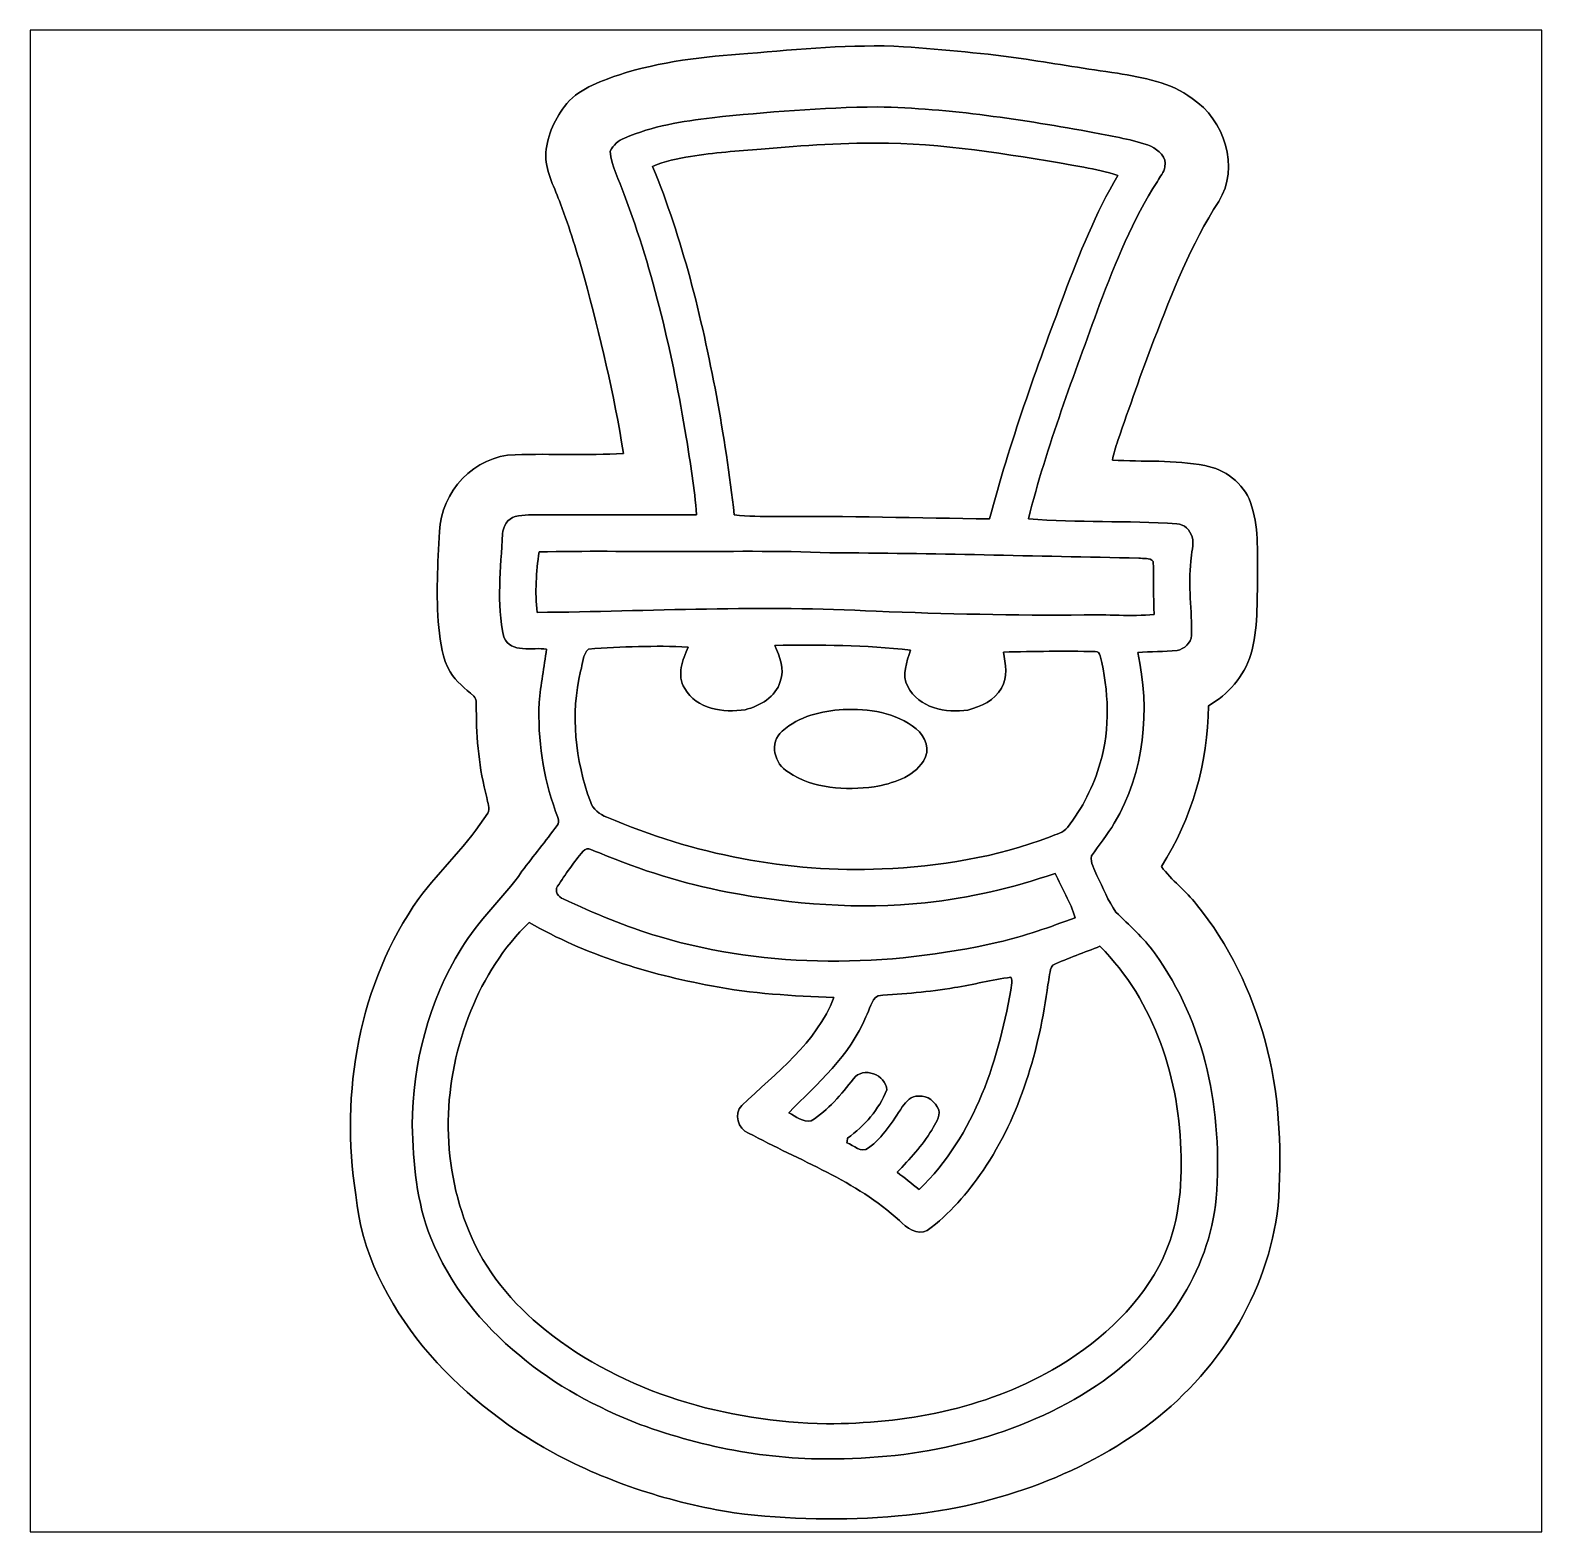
# Model space of a CAD drawing. Header units: centimetres. Extents: x -16.8 to 16.8, y -16.7 to 16.7.
import ezdxf

# ---------------------------------------------------------------- set-up
doc = ezdxf.new("R2010")
doc.units = ezdxf.units.CM
doc.header["$MEASUREMENT"] = 0
doc.layers.add('Layer 1', color=7, linetype='Continuous')

msp = doc.modelspace()

# ---------------------------------------------------------------- linework, layer by layer
at = {"layer": 'Layer 1', "color": 7}
for points, knots in [([(-16.77458, 16.66875), (-16.77458, 16.66875), (16.77458, 16.66875), (16.77458, 16.66875), (16.77458, 16.66875), (16.77458, 16.66875), (16.77458, -16.66875), (16.77458, -16.66875), (16.77458, -16.66875), (16.77458, -16.66875), (-16.77458, -16.66875), (-16.77458, -16.66875), (-16.77458, -16.66875), (-16.77458, -16.66875), (-16.77458, 16.66875), (-16.77458, 16.66875), (-16.77458, 16.66875), (-16.77458, 16.66875), (-16.77458, 16.66875), (-16.77458, 16.66875)], [0, 0, 0, 0, 0.16666667, 0.16666667, 0.16666667, 0.16666667, 0.33333333, 0.33333333, 0.33333333, 0.33333333, 0.5, 0.5, 0.5, 0.5, 0.66666667, 0.66666667, 0.66666667, 0.66666667, 1, 1, 1, 1]), ([(-0.84843, 16.15334), (-1.81681, 16.08631), (-2.79224, 15.97519), (-3.71934, 15.67427), (-3.71934, 15.67427), (-4.15537, 15.52011), (-4.62915, 15.35783), (-4.91949, 14.97365), (-4.91949, 14.97365), (-5.15761, 14.65897), (-5.31918, 14.27621), (-5.33224, 13.87828), (-5.33224, 13.87828), (-5.32165, 13.49798), (-5.12904, 13.16284), (-5.00662, 12.81218), (-5.00662, 12.81218), (-4.79813, 12.27208), (-4.63338, 11.71646), (-4.47216, 11.16083), (-4.47216, 11.16083), (-4.13209, 9.87813), (-3.80929, 8.58696), (-3.60927, 7.27392), (-3.60927, 7.27392), (-4.41008, 7.21748), (-5.213, 7.27498), (-6.01451, 7.24182), (-6.01451, 7.24182), (-6.90527, 7.23089), (-7.66904, 6.4135), (-7.69091, 5.53649), (-7.69091, 5.53649), (-7.72689, 4.82741), (-7.77628, 4.11409), (-7.70467, 3.40572), (-7.70467, 3.40572), (-7.67362, 3.06881), (-7.6267, 2.72133), (-7.45596, 2.42253), (-7.45596, 2.42253), (-7.32155, 2.20874), (-7.118, 2.0514), (-6.93173, 1.8856), (-6.93173, 1.8856), (-6.84742, 1.81081), (-6.88446, 1.68099), (-6.87317, 1.58609), (-6.87317, 1.58609), (-6.87564, 0.92816), (-6.80861, 0.26846), (-6.64139, -0.36865), (-6.64139, -0.36865), (-6.62728, -0.47731), (-6.5532, -0.60854), (-6.62129, -0.71543), (-6.62129, -0.71543), (-7.05697, -1.40406), (-7.66092, -1.96074), (-8.15023, -2.60809), (-8.15023, -2.60809), (-9.48267, -4.49686), (-9.90106, -6.93032), (-9.54723, -9.19057), (-9.54723, -9.19057), (-9.43963, -10.44504), (-8.83003, -11.59933), (-8.04968, -12.56594), (-8.04968, -12.56594), (-7.25276, -13.52197), (-6.26216, -14.30831), (-5.1749, -14.91051), (-5.1749, -14.91051), (-3.92289, -15.58466), (-2.55164, -16.02634), (-1.14794, -16.24612), (-1.14794, -16.24612), (0.05609, -16.40769), (1.27741, -16.42145), (2.48708, -16.31738), (2.48708, -16.31738), (4.50462, -16.13852), (6.50593, -15.46401), (8.12553, -14.22859), (8.12553, -14.22859), (9.67846, -13.03408), (10.78301, -11.21269), (10.93999, -9.24137), (10.93999, -9.24137), (10.99644, -8.07896), (10.95093, -6.89575), (10.63343, -5.76968), (10.63343, -5.76968), (10.33216, -4.67395), (9.8298, -3.6255), (9.1119, -2.74108), (9.1119, -2.74108), (8.87695, -2.43664), (8.55874, -2.20768), (8.3312, -1.89759), (8.3312, -1.89759), (9.01488, -0.84102), (9.36413, 0.4131), (9.37507, 1.66864), (9.37507, 1.66864), (9.8104, 1.92017), (10.1667, 2.32128), (10.31452, 2.80635), (10.31452, 2.80635), (10.47962, 3.37855), (10.45774, 3.97969), (10.46374, 4.56847), (10.46374, 4.56847), (10.45457, 5.10716), (10.50255, 5.66632), (10.30922, 6.18137), (10.30922, 6.18137), (10.15471, 6.61388), (9.74443, 6.92891), (9.29605, 7.00193), (9.29605, 7.00193), (8.62154, 7.13528), (7.92692, 7.08237), (7.24394, 7.1247), (7.24394, 7.1247), (7.27181, 7.27251), (7.31661, 7.41645), (7.36529, 7.55826), (7.36529, 7.55826), (7.62388, 8.3058), (7.88388, 9.05263), (8.1661, 9.79135), (8.1661, 9.79135), (8.57497, 10.84721), (8.98419, 11.91331), (9.60473, 12.86722), (9.60473, 12.86722), (10.07569, 13.61616), (9.7349, 14.68896), (9.01206, 15.15004), (9.01206, 15.15004), (8.53863, 15.51764), (7.92974, 15.61712), (7.35542, 15.71449), (7.35542, 15.71449), (6.67949, 15.80586), (6.00745, 15.92192), (5.33329, 16.02317), (5.33329, 16.02317), (4.43054, 16.16287), (3.51861, 16.22566), (2.60914, 16.30362), (2.60914, 16.30362), (1.4538, 16.36536), (0.30198, 16.24048), (-0.84843, 16.15334)], [0, 0, 0, 0, 0.025, 0.025, 0.025, 0.025, 0.05, 0.05, 0.05, 0.05, 0.075, 0.075, 0.075, 0.075, 0.1, 0.1, 0.1, 0.1, 0.125, 0.125, 0.125, 0.125, 0.15, 0.15, 0.15, 0.15, 0.175, 0.175, 0.175, 0.175, 0.2, 0.2, 0.2, 0.2, 0.225, 0.225, 0.225, 0.225, 0.25, 0.25, 0.25, 0.25, 0.275, 0.275, 0.275, 0.275, 0.3, 0.3, 0.3, 0.3, 0.325, 0.325, 0.325, 0.325, 0.35, 0.35, 0.35, 0.35, 0.375, 0.375, 0.375, 0.375, 0.4, 0.4, 0.4, 0.4, 0.425, 0.425, 0.425, 0.425, 0.45, 0.45, 0.45, 0.45, 0.475, 0.475, 0.475, 0.475, 0.5, 0.5, 0.5, 0.5, 0.525, 0.525, 0.525, 0.525, 0.55, 0.55, 0.55, 0.55, 0.575, 0.575, 0.575, 0.575, 0.6, 0.6, 0.6, 0.6, 0.625, 0.625, 0.625, 0.625, 0.65, 0.65, 0.65, 0.65, 0.675, 0.675, 0.675, 0.675, 0.7, 0.7, 0.7, 0.7, 0.725, 0.725, 0.725, 0.725, 0.75, 0.75, 0.75, 0.75, 0.775, 0.775, 0.775, 0.775, 0.8, 0.8, 0.8, 0.8, 0.825, 0.825, 0.825, 0.825, 0.85, 0.85, 0.85, 0.85, 0.875, 0.875, 0.875, 0.875, 0.9, 0.9, 0.9, 0.9, 0.925, 0.925, 0.925, 0.925, 0.95, 0.95, 0.95, 0.95, 1, 1, 1, 1]), ([(-1.64042, 14.726), (-0.42122, 14.85371), (0.80222, 14.95178), (2.02847, 14.96624), (2.02847, 14.96624), (3.64984, 14.9352), (5.25604, 14.68226), (6.84883, 14.39404), (6.84883, 14.39404), (7.26757, 14.3069), (7.69479, 14.2434), (8.09766, 14.09488), (8.09766, 14.09488), (8.26347, 14.00351), (8.4582, 13.8557), (8.41093, 13.63557), (8.41093, 13.63557), (8.38976, 13.51421), (8.29627, 13.42002), (8.24406, 13.31207), (8.24406, 13.31207), (7.69655, 12.46152), (7.31626, 11.51819), (6.95819, 10.57628), (6.95819, 10.57628), (6.39198, 9.00536), (5.78944, 7.44255), (5.38092, 5.82119), (5.38092, 5.82119), (6.47629, 5.7344), (7.57767, 5.78167), (8.67375, 5.71077), (8.67375, 5.71077), (8.8392, 5.70265), (8.96691, 5.56824), (9.01771, 5.41867), (9.01771, 5.41867), (9.06286, 5.24263), (8.99125, 5.0613), (8.98878, 4.8835), (8.98878, 4.8835), (8.91469, 4.33458), (9.01453, 3.78284), (9.00218, 3.2325), (9.00218, 3.2325), (8.98454, 3.06917), (8.84167, 2.92664), (8.68116, 2.89807), (8.68116, 2.89807), (8.39011, 2.86667), (8.09766, 2.87584), (7.80627, 2.85609), (7.80627, 2.85609), (8.08919, 1.58433), (7.96149, 0.19473), (7.28698, -0.93627), (7.28698, -0.93627), (7.13881, -1.19204), (6.94267, -1.4157), (6.78251, -1.66335), (6.78251, -1.66335), (6.74793, -1.82139), (6.84636, -1.95651), (6.90033, -2.09585), (6.90033, -2.09585), (7.03933, -2.36784), (7.14199, -2.6603), (7.32226, -2.90901), (7.32226, -2.90901), (7.61577, -3.20322), (7.93609, -3.47521), (8.17704, -3.81811), (8.17704, -3.81811), (9.31298, -5.36822), (9.70033, -7.372), (9.54722, -9.26077), (9.54722, -9.26077), (9.40153, -10.91494), (8.35872, -12.36874), (7.0425, -13.32301), (7.0425, -13.32301), (5.36575, -14.484), (3.31047, -15.00752), (1.28799, -15.04597), (1.28799, -15.04597), (-0.25329, -15.09924), (-1.7967, -14.81667), (-3.24097, -14.28397), (-3.24097, -14.28397), (-4.19911, -13.91003), (-5.12374, -13.42355), (-5.91079, -12.75503), (-5.91079, -12.75503), (-6.76628, -12.06041), (-7.47254, -11.16789), (-7.88317, -10.1413), (-7.88317, -10.1413), (-8.20349, -9.34932), (-8.27017, -8.48395), (-8.29486, -7.63834), (-8.29486, -7.63834), (-8.28887, -6.26957), (-7.92868, -4.89373), (-7.21148, -3.72428), (-7.21148, -3.72428), (-6.83331, -3.09527), (-6.27627, -2.60562), (-5.85964, -2.00554), (-5.85964, -2.00554), (-5.60529, -1.66194), (-5.33224, -1.33244), (-5.07965, -0.98778), (-5.07965, -0.98778), (-4.99886, -0.89429), (-5.09729, -0.77011), (-5.11281, -0.67557), (-5.11281, -0.67557), (-5.39256, 0.09596), (-5.51427, 0.92251), (-5.47723, 1.74166), (-5.47723, 1.74166), (-5.44689, 2.13995), (-5.36575, 2.53153), (-5.3146, 2.92664), (-5.3146, 2.92664), (-5.61552, 2.97709), (-6.1147, 2.82293), (-6.26039, 3.19193), (-6.26039, 3.19193), (-6.43925, 3.94511), (-6.32354, 4.72405), (-6.2925, 5.48746), (-6.2925, 5.48746), (-6.27768, 5.6515), (-6.18031, 5.82612), (-6.01274, 5.87199), (-6.01274, 5.87199), (-5.81872, 5.92102), (-5.61411, 5.90162), (-5.41549, 5.9122), (-5.41549, 5.9122), (-4.27179, 5.90903), (-3.12773, 5.90726), (-1.98402, 5.90973), (-1.98402, 5.90973), (-2.02424, 6.48829), (-2.12796, 7.05979), (-2.21333, 7.6327), (-2.21333, 7.6327), (-2.51707, 9.46432), (-2.93758, 11.28395), (-3.59022, 13.02456), (-3.59022, 13.02456), (-3.7024, 13.341), (-3.8802, 13.64156), (-3.90031, 13.98341), (-3.90031, 13.98341), (-3.83223, 14.11534), (-3.72498, 14.22471), (-3.58211, 14.27233), (-3.58211, 14.27233), (-2.96968, 14.54573), (-2.30082, 14.64486), (-1.64042, 14.726), (-1.64042, 14.726), (-1.64042, 14.726), (-1.64042, 14.726), (-1.64042, 14.726)], [0, 0, 0, 0, 0.02325581, 0.02325581, 0.02325581, 0.02325581, 0.04651163, 0.04651163, 0.04651163, 0.04651163, 0.06976744, 0.06976744, 0.06976744, 0.06976744, 0.09302326, 0.09302326, 0.09302326, 0.09302326, 0.11627907, 0.11627907, 0.11627907, 0.11627907, 0.13953488, 0.13953488, 0.13953488, 0.13953488, 0.1627907, 0.1627907, 0.1627907, 0.1627907, 0.18604651, 0.18604651, 0.18604651, 0.18604651, 0.20930233, 0.20930233, 0.20930233, 0.20930233, 0.23255814, 0.23255814, 0.23255814, 0.23255814, 0.25581395, 0.25581395, 0.25581395, 0.25581395, 0.27906977, 0.27906977, 0.27906977, 0.27906977, 0.30232558, 0.30232558, 0.30232558, 0.30232558, 0.3255814, 0.3255814, 0.3255814, 0.3255814, 0.34883721, 0.34883721, 0.34883721, 0.34883721, 0.37209302, 0.37209302, 0.37209302, 0.37209302, 0.39534884, 0.39534884, 0.39534884, 0.39534884, 0.41860465, 0.41860465, 0.41860465, 0.41860465, 0.44186047, 0.44186047, 0.44186047, 0.44186047, 0.46511628, 0.46511628, 0.46511628, 0.46511628, 0.48837209, 0.48837209, 0.48837209, 0.48837209, 0.51162791, 0.51162791, 0.51162791, 0.51162791, 0.53488372, 0.53488372, 0.53488372, 0.53488372, 0.55813953, 0.55813953, 0.55813953, 0.55813953, 0.58139535, 0.58139535, 0.58139535, 0.58139535, 0.60465116, 0.60465116, 0.60465116, 0.60465116, 0.62790698, 0.62790698, 0.62790698, 0.62790698, 0.65116279, 0.65116279, 0.65116279, 0.65116279, 0.6744186, 0.6744186, 0.6744186, 0.6744186, 0.69767442, 0.69767442, 0.69767442, 0.69767442, 0.72093023, 0.72093023, 0.72093023, 0.72093023, 0.74418605, 0.74418605, 0.74418605, 0.74418605, 0.76744186, 0.76744186, 0.76744186, 0.76744186, 0.79069767, 0.79069767, 0.79069767, 0.79069767, 0.81395349, 0.81395349, 0.81395349, 0.81395349, 0.8372093, 0.8372093, 0.8372093, 0.8372093, 0.86046512, 0.86046512, 0.86046512, 0.86046512, 0.88372093, 0.88372093, 0.88372093, 0.88372093, 0.90697674, 0.90697674, 0.90697674, 0.90697674, 0.93023256, 0.93023256, 0.93023256, 0.93023256, 0.95348837, 0.95348837, 0.95348837, 0.95348837, 1, 1, 1, 1]), ([(-0.54857, 14.03032), (-1.0728, 13.98623), (-1.59914, 13.95201), (-2.11878, 13.86522), (-2.11878, 13.86522), (-2.40559, 13.82077), (-2.69628, 13.7668), (-2.96016, 13.64121), (-2.96016, 13.64121), (-2.62678, 12.83652), (-2.36185, 12.00538), (-2.13007, 11.16648), (-2.13007, 11.16648), (-1.67111, 9.4421), (-1.35537, 7.68174), (-1.14723, 5.91009), (-1.14723, 5.91009), (-0.84279, 5.87446), (-0.53587, 5.87375), (-0.22931, 5.87234), (-0.22931, 5.87234), (1.35326, 5.8861), (2.93511, 5.83812), (4.51697, 5.81907), (4.51697, 5.81907), (4.96535, 7.5117), (5.55696, 9.16093), (6.17291, 10.79888), (6.17291, 10.79888), (6.51087, 11.70481), (6.87282, 12.60792), (7.36635, 13.44224), (7.36635, 13.44224), (7.12258, 13.53361), (6.864, 13.57701), (6.61, 13.62816), (6.61, 13.62816), (5.17631, 13.88039), (3.73451, 14.12593), (2.27577, 14.16226), (2.27577, 14.16226), (1.33279, 14.17355), (0.39052, 14.11252), (-0.54857, 14.03032), (-0.54857, 14.03032), (-0.54857, 14.03032), (-0.54857, 14.03032), (-0.54857, 14.03032)], [0, 0, 0, 0, 0.07692308, 0.07692308, 0.07692308, 0.07692308, 0.15384615, 0.15384615, 0.15384615, 0.15384615, 0.23076923, 0.23076923, 0.23076923, 0.23076923, 0.30769231, 0.30769231, 0.30769231, 0.30769231, 0.38461538, 0.38461538, 0.38461538, 0.38461538, 0.46153846, 0.46153846, 0.46153846, 0.46153846, 0.53846154, 0.53846154, 0.53846154, 0.53846154, 0.61538462, 0.61538462, 0.61538462, 0.61538462, 0.69230769, 0.69230769, 0.69230769, 0.69230769, 0.76923077, 0.76923077, 0.76923077, 0.76923077, 0.84615385, 0.84615385, 0.84615385, 0.84615385, 1, 1, 1, 1]), ([(-5.47934, 5.0867), (-5.54567, 4.6422), (-5.57283, 4.191), (-5.52521, 3.74297), (-5.52521, 3.74297), (-3.01801, 3.76343), (-0.50835, 3.91583), (1.99778, 3.76731), (1.99778, 3.76731), (3.53624, 3.71475), (5.07506, 3.66783), (6.61458, 3.68759), (6.61458, 3.68759), (7.13246, 3.70099), (7.65387, 3.64878), (8.17069, 3.6957), (8.17069, 3.6957), (8.15058, 4.08905), (8.16681, 4.4831), (8.14987, 4.87645), (8.14987, 4.87645), (8.07297, 4.96676), (7.92868, 4.92831), (7.83131, 4.94983), (7.83131, 4.94983), (5.54426, 4.98969), (3.25755, 5.0613), (0.96979, 5.06554), (0.96979, 5.06554), (-0.17004, 5.1181), (-1.31128, 5.09199), (-2.45181, 5.09764), (-2.45181, 5.09764), (-3.4611, 5.09235), (-4.4704, 5.11034), (-5.47934, 5.0867), (-5.47934, 5.0867), (-5.47934, 5.0867), (-5.47934, 5.0867), (-5.47934, 5.0867)], [0, 0, 0, 0, 0.09090909, 0.09090909, 0.09090909, 0.09090909, 0.18181818, 0.18181818, 0.18181818, 0.18181818, 0.27272727, 0.27272727, 0.27272727, 0.27272727, 0.36363636, 0.36363636, 0.36363636, 0.36363636, 0.45454545, 0.45454545, 0.45454545, 0.45454545, 0.54545455, 0.54545455, 0.54545455, 0.54545455, 0.63636364, 0.63636364, 0.63636364, 0.63636364, 0.72727273, 0.72727273, 0.72727273, 0.72727273, 0.81818182, 0.81818182, 0.81818182, 0.81818182, 1, 1, 1, 1]), ([(-4.38044, 2.93017), (-4.51979, 2.81234), (-4.50638, 2.59962), (-4.56001, 2.44087), (-4.56001, 2.44087), (-4.78896, 1.48131), (-4.67713, 0.4639), (-4.34234, -0.4572), (-4.34234, -0.4572), (-4.2866, -0.62689), (-4.13667, -0.74083), (-3.97581, -0.80504), (-3.97581, -0.80504), (-2.05458, -1.62207), (0.04445, -2.04858), (2.13501, -1.95298), (2.13501, -1.95298), (3.40184, -1.90253), (4.67289, -1.69016), (5.86211, -1.24107), (5.86211, -1.24107), (5.99193, -1.17651), (6.15527, -1.15041), (6.24981, -1.02941), (6.24981, -1.02941), (6.57825, -0.60325), (6.82801, -0.11606), (6.97371, 0.40287), (6.97371, 0.40287), (7.20443, 1.17581), (7.15821, 2.00307), (6.97583, 2.78059), (6.97583, 2.78059), (6.95995, 2.8321), (6.92291, 2.88219), (6.86294, 2.87373), (6.86294, 2.87373), (6.18384, 2.8896), (5.50404, 2.87584), (4.82529, 2.86209), (4.82529, 2.86209), (4.86445, 2.59821), (4.93536, 2.30329), (4.78014, 2.0641), (4.78014, 2.0641), (4.64009, 1.78576), (4.31976, 1.65347), (4.03684, 1.57551), (4.03684, 1.57551), (3.54577, 1.49931), (2.94711, 1.62066), (2.70122, 2.10079), (2.70122, 2.10079), (2.55976, 2.35373), (2.68393, 2.6476), (2.76366, 2.9023), (2.76366, 2.9023), (1.76706, 3.02436), (0.75565, 3.02401), (-0.24765, 3.01096), (-0.24765, 3.01096), (-0.14005, 2.76049), (-0.02187, 2.48497), (-0.127, 2.20945), (-0.127, 2.20945), (-0.23001, 1.86126), (-0.57926, 1.67005), (-0.90664, 1.5808), (-0.90664, 1.5808), (-1.38571, 1.51095), (-1.9872, 1.59138), (-2.24825, 2.05528), (-2.24825, 2.05528), (-2.43064, 2.35232), (-2.29729, 2.68852), (-2.17205, 2.97356), (-2.17205, 2.97356), (-2.90689, 3.01308), (-3.64666, 2.97815), (-4.38044, 2.93017), (-4.38044, 2.93017), (-4.38044, 2.93017), (-4.38044, 2.93017), (-4.38044, 2.93017)], [0, 0, 0, 0, 0.04545455, 0.04545455, 0.04545455, 0.04545455, 0.09090909, 0.09090909, 0.09090909, 0.09090909, 0.13636364, 0.13636364, 0.13636364, 0.13636364, 0.18181818, 0.18181818, 0.18181818, 0.18181818, 0.22727273, 0.22727273, 0.22727273, 0.22727273, 0.27272727, 0.27272727, 0.27272727, 0.27272727, 0.31818182, 0.31818182, 0.31818182, 0.31818182, 0.36363636, 0.36363636, 0.36363636, 0.36363636, 0.40909091, 0.40909091, 0.40909091, 0.40909091, 0.45454545, 0.45454545, 0.45454545, 0.45454545, 0.5, 0.5, 0.5, 0.5, 0.54545455, 0.54545455, 0.54545455, 0.54545455, 0.59090909, 0.59090909, 0.59090909, 0.59090909, 0.63636364, 0.63636364, 0.63636364, 0.63636364, 0.68181818, 0.68181818, 0.68181818, 0.68181818, 0.72727273, 0.72727273, 0.72727273, 0.72727273, 0.77272727, 0.77272727, 0.77272727, 0.77272727, 0.81818182, 0.81818182, 0.81818182, 0.81818182, 0.86363636, 0.86363636, 0.86363636, 0.86363636, 0.90909091, 0.90909091, 0.90909091, 0.90909091, 1, 1, 1, 1]), ([(1.26824, 1.58468), (1.83092, 1.61713), (2.43699, 1.52012), (2.8889, 1.16064), (2.8889, 1.16064), (3.09598, 0.99554), (3.21839, 0.67486), (3.04976, 0.44203), (3.04976, 0.44203), (2.81446, 0.07267), (2.36326, -0.05151), (1.96003, -0.12947), (1.96003, -0.12947), (1.3148, -0.20638), (0.61101, -0.17851), (0.05292, 0.19332), (0.05292, 0.19332), (-0.254, 0.37606), (-0.38876, 0.85231), (-0.08149, 1.10455), (-0.08149, 1.10455), (0.28187, 1.44392), (0.7874, 1.55363), (1.26824, 1.58468)], [0, 0, 0, 0, 0.14285714, 0.14285714, 0.14285714, 0.14285714, 0.28571429, 0.28571429, 0.28571429, 0.28571429, 0.42857143, 0.42857143, 0.42857143, 0.42857143, 0.57142857, 0.57142857, 0.57142857, 0.57142857, 0.71428571, 0.71428571, 0.71428571, 0.71428571, 1, 1, 1, 1]), ([(-4.50533, -1.56104), (-4.71064, -1.80622), (-4.8955, -2.06975), (-5.07083, -2.33751), (-5.07083, -2.33751), (-5.14456, -2.44616), (-5.05143, -2.57422), (-4.94736, -2.61796), (-4.94736, -2.61796), (-4.25521, -2.9404), (-3.54824, -3.23709), (-2.81587, -3.45581), (-2.81587, -3.45581), (-0.37712, -4.17936), (2.24155, -4.1402), (4.70923, -3.58034), (4.70923, -3.58034), (5.29343, -3.4477), (5.85682, -3.24203), (6.41809, -3.03671), (6.41809, -3.03671), (6.3186, -2.68887), (6.12281, -2.37984), (5.97323, -2.05317), (5.97323, -2.05317), (5.03767, -2.36784), (4.07282, -2.60738), (3.08857, -2.70193), (3.08857, -2.70193), (1.62419, -2.85785), (0.14182, -2.74002), (-1.3014, -2.46592), (-1.3014, -2.46592), (-2.27436, -2.27542), (-3.22651, -1.98296), (-4.13914, -1.59667), (-4.13914, -1.59667), (-4.25485, -1.57021), (-4.40796, -1.43369), (-4.50533, -1.56104), (-4.50533, -1.56104), (-4.50533, -1.56104), (-4.50533, -1.56104), (-4.50533, -1.56104)], [0, 0, 0, 0, 0.08333333, 0.08333333, 0.08333333, 0.08333333, 0.16666667, 0.16666667, 0.16666667, 0.16666667, 0.25, 0.25, 0.25, 0.25, 0.33333333, 0.33333333, 0.33333333, 0.33333333, 0.41666667, 0.41666667, 0.41666667, 0.41666667, 0.5, 0.5, 0.5, 0.5, 0.58333333, 0.58333333, 0.58333333, 0.58333333, 0.66666667, 0.66666667, 0.66666667, 0.66666667, 0.75, 0.75, 0.75, 0.75, 0.83333333, 0.83333333, 0.83333333, 0.83333333, 1, 1, 1, 1]), ([(-6.99417, -5.10434), (-7.6327, -6.64951), (-7.67927, -8.44903), (-7.03439, -9.99949), (-7.03439, -9.99949), (-6.6869, -10.86803), (-6.07025, -11.60674), (-5.34282, -12.18636), (-5.34282, -12.18636), (-3.59057, -13.59112), (-1.32292, -14.23), (0.89923, -14.26916), (0.89923, -14.26916), (2.6289, -14.27233), (4.39914, -13.94354), (5.9115, -13.07324), (5.9115, -13.07324), (6.87282, -12.52361), (7.74418, -11.76338), (8.27581, -10.77912), (8.27581, -10.77912), (8.67128, -10.03617), (8.79546, -9.1761), (8.76794, -8.34284), (8.76794, -8.34284), (8.74536, -6.64104), (8.18938, -4.89338), (6.96842, -3.66854), (6.96842, -3.66854), (6.61952, -3.80859), (6.26286, -3.93136), (5.92067, -4.08693), (5.92067, -4.08693), (5.83812, -4.2104), (5.85047, -4.37727), (5.81413, -4.51591), (5.81413, -4.51591), (5.62081, -5.96759), (5.2003, -7.42139), (4.37762, -8.64729), (4.37762, -8.64729), (4.0259, -9.14224), (3.63326, -9.62589), (3.13302, -9.97761), (3.13302, -9.97761), (2.91042, -10.09791), (2.67547, -9.90741), (2.51566, -9.76101), (2.51566, -9.76101), (1.55399, -8.87095), (0.30127, -8.43174), (-0.83114, -7.81579), (-0.83114, -7.81579), (-1.06609, -7.72689), (-1.16911, -7.38505), (-0.98002, -7.20513), (-0.98002, -7.20513), (-0.22472, -6.47982), (0.67769, -5.81695), (1.06327, -4.80342), (1.06327, -4.80342), (0.15346, -4.7752), (-0.75847, -4.72087), (-1.65418, -4.54766), (-1.65418, -4.54766), (-3.06282, -4.28766), (-4.45417, -3.85868), (-5.70018, -3.14043), (-5.70018, -3.14043), (-6.27098, -3.68935), (-6.70031, -4.37197), (-6.99417, -5.10434), (-6.99417, -5.10434), (-6.99417, -5.10434), (-6.99417, -5.10434), (-6.99417, -5.10434)], [0, 0, 0, 0, 0.05, 0.05, 0.05, 0.05, 0.1, 0.1, 0.1, 0.1, 0.15, 0.15, 0.15, 0.15, 0.2, 0.2, 0.2, 0.2, 0.25, 0.25, 0.25, 0.25, 0.3, 0.3, 0.3, 0.3, 0.35, 0.35, 0.35, 0.35, 0.4, 0.4, 0.4, 0.4, 0.45, 0.45, 0.45, 0.45, 0.5, 0.5, 0.5, 0.5, 0.55, 0.55, 0.55, 0.55, 0.6, 0.6, 0.6, 0.6, 0.65, 0.65, 0.65, 0.65, 0.7, 0.7, 0.7, 0.7, 0.75, 0.75, 0.75, 0.75, 0.8, 0.8, 0.8, 0.8, 0.85, 0.85, 0.85, 0.85, 0.9, 0.9, 0.9, 0.9, 1, 1, 1, 1]), ([(3.73803, -4.58823), (3.17747, -4.68524), (2.60914, -4.72193), (2.04294, -4.76673), (2.04294, -4.76673), (1.88207, -4.86657), (1.8602, -5.08035), (1.77482, -5.23557), (1.77482, -5.23557), (1.41711, -6.09917), (0.70167, -6.71901), (0.05962, -7.366), (0.05962, -7.366), (0.21837, -7.44502), (0.37147, -7.58296), (0.56198, -7.54486), (0.56198, -7.54486), (0.93909, -7.30673), (1.22696, -6.95995), (1.49684, -6.61106), (1.49684, -6.61106), (1.70991, -6.32354), (2.22179, -6.5211), (2.23626, -6.86012), (2.23626, -6.86012), (2.06481, -7.29333), (1.74061, -7.65492), (1.36666, -7.92833), (1.36666, -7.92833), (1.36243, -7.95373), (1.35431, -8.00488), (1.35043, -8.03063), (1.35043, -8.03063), (1.49966, -8.08673), (1.67076, -8.27123), (1.82986, -8.1467), (1.82986, -8.1467), (2.15371, -7.91351), (2.36149, -7.56109), (2.58163, -7.23724), (2.58163, -7.23724), (2.67018, -7.12294), (2.78024, -6.97512), (2.94428, -6.99911), (2.94428, -6.99911), (3.15242, -6.9663), (3.308, -7.13211), (3.39443, -7.29756), (3.39443, -7.29756), (3.42441, -7.47007), (3.30941, -7.60765), (3.23533, -7.74912), (3.23533, -7.74912), (3.02225, -8.09484), (2.74532, -8.39435), (2.46697, -8.68786), (2.46697, -8.68786), (2.63172, -8.81027), (2.79329, -8.93833), (2.9524, -9.06851), (2.9524, -9.06851), (4.20194, -7.87224), (4.7431, -6.14751), (5.01368, -4.48451), (5.01368, -4.48451), (5.02179, -4.44077), (5.00803, -4.39843), (4.99216, -4.35892), (4.99216, -4.35892), (4.56847, -4.40231), (4.15925, -4.52967), (3.73803, -4.58823)], [0, 0, 0, 0, 0.05263158, 0.05263158, 0.05263158, 0.05263158, 0.10526316, 0.10526316, 0.10526316, 0.10526316, 0.15789474, 0.15789474, 0.15789474, 0.15789474, 0.21052632, 0.21052632, 0.21052632, 0.21052632, 0.26315789, 0.26315789, 0.26315789, 0.26315789, 0.31578947, 0.31578947, 0.31578947, 0.31578947, 0.36842105, 0.36842105, 0.36842105, 0.36842105, 0.42105263, 0.42105263, 0.42105263, 0.42105263, 0.47368421, 0.47368421, 0.47368421, 0.47368421, 0.52631579, 0.52631579, 0.52631579, 0.52631579, 0.57894737, 0.57894737, 0.57894737, 0.57894737, 0.63157895, 0.63157895, 0.63157895, 0.63157895, 0.68421053, 0.68421053, 0.68421053, 0.68421053, 0.73684211, 0.73684211, 0.73684211, 0.73684211, 0.78947368, 0.78947368, 0.78947368, 0.78947368, 0.84210526, 0.84210526, 0.84210526, 0.84210526, 0.89473684, 0.89473684, 0.89473684, 0.89473684, 1, 1, 1, 1])]:
    msp.add_open_spline(points, degree=3, knots=knots, dxfattribs=at)
at = {"layer": 'Layer 1', "color": 8}
for points, knots in [([(-0.84843, 16.15334), (0.30198, 16.24048), (1.4538, 16.36536), (2.60914, 16.30362), (2.60914, 16.30362), (3.51861, 16.22566), (4.43054, 16.16287), (5.33329, 16.02317), (5.33329, 16.02317), (6.00745, 15.92192), (6.67949, 15.80586), (7.35542, 15.71449), (7.35542, 15.71449), (7.92974, 15.61712), (8.53863, 15.51764), (9.01206, 15.15004), (9.01206, 15.15004), (9.7349, 14.68896), (10.07569, 13.61616), (9.60473, 12.86722), (9.60473, 12.86722), (8.98419, 11.91331), (8.57497, 10.84721), (8.1661, 9.79135), (8.1661, 9.79135), (7.88388, 9.05263), (7.62388, 8.3058), (7.36529, 7.55826), (7.36529, 7.55826), (7.31661, 7.41645), (7.27181, 7.27251), (7.24394, 7.1247), (7.24394, 7.1247), (7.92692, 7.08237), (8.62154, 7.13528), (9.29605, 7.00193), (9.29605, 7.00193), (9.74443, 6.92891), (10.15471, 6.61388), (10.30922, 6.18137), (10.30922, 6.18137), (10.50255, 5.66632), (10.45457, 5.10716), (10.46374, 4.56847), (10.46374, 4.56847), (10.45774, 3.97969), (10.47962, 3.37855), (10.31452, 2.80635), (10.31452, 2.80635), (10.1667, 2.32128), (9.8104, 1.92017), (9.37507, 1.66864), (9.37507, 1.66864), (9.36413, 0.4131), (9.01488, -0.84102), (8.3312, -1.89759), (8.3312, -1.89759), (8.55874, -2.20768), (8.87695, -2.43664), (9.1119, -2.74108), (9.1119, -2.74108), (9.8298, -3.6255), (10.33216, -4.67395), (10.63343, -5.76968), (10.63343, -5.76968), (10.95093, -6.89575), (10.99644, -8.07896), (10.93999, -9.24137), (10.93999, -9.24137), (10.78301, -11.21269), (9.67846, -13.03408), (8.12553, -14.22859), (8.12553, -14.22859), (6.50593, -15.46401), (4.50462, -16.13852), (2.48708, -16.31738), (2.48708, -16.31738), (1.27741, -16.42145), (0.05609, -16.40769), (-1.14794, -16.24612), (-1.14794, -16.24612), (-2.55164, -16.02634), (-3.92289, -15.58466), (-5.1749, -14.91051), (-5.1749, -14.91051), (-6.26216, -14.30831), (-7.25276, -13.52197), (-8.04968, -12.56594), (-8.04968, -12.56594), (-8.83003, -11.59933), (-9.43963, -10.44504), (-9.54723, -9.19057), (-9.54723, -9.19057), (-9.90106, -6.93032), (-9.48267, -4.49686), (-8.15023, -2.60809), (-8.15023, -2.60809), (-7.66092, -1.96074), (-7.05697, -1.40406), (-6.62129, -0.71543), (-6.62129, -0.71543), (-6.5532, -0.60854), (-6.62728, -0.47731), (-6.64139, -0.36865), (-6.64139, -0.36865), (-6.80861, 0.26846), (-6.87564, 0.92816), (-6.87317, 1.58609), (-6.87317, 1.58609), (-6.88446, 1.68099), (-6.84742, 1.81081), (-6.93173, 1.8856), (-6.93173, 1.8856), (-7.118, 2.0514), (-7.32155, 2.20874), (-7.45596, 2.42253), (-7.45596, 2.42253), (-7.6267, 2.72133), (-7.67362, 3.06881), (-7.70467, 3.40572), (-7.70467, 3.40572), (-7.77628, 4.11409), (-7.72689, 4.82741), (-7.69091, 5.53649), (-7.69091, 5.53649), (-7.66904, 6.4135), (-6.90527, 7.23089), (-6.01451, 7.24182), (-6.01451, 7.24182), (-5.213, 7.27498), (-4.41008, 7.21748), (-3.60927, 7.27392), (-3.60927, 7.27392), (-3.80929, 8.58696), (-4.13209, 9.87813), (-4.47216, 11.16083), (-4.47216, 11.16083), (-4.63338, 11.71646), (-4.79813, 12.27208), (-5.00662, 12.81218), (-5.00662, 12.81218), (-5.12904, 13.16284), (-5.32165, 13.49798), (-5.33224, 13.87828), (-5.33224, 13.87828), (-5.31918, 14.27621), (-5.15761, 14.65897), (-4.91949, 14.97365), (-4.91949, 14.97365), (-4.62915, 15.35783), (-4.15537, 15.52011), (-3.71934, 15.67427), (-3.71934, 15.67427), (-2.79224, 15.97519), (-1.81681, 16.08631), (-0.84843, 16.15334), (-0.84843, 16.15334), (-0.84843, 16.15334), (-0.84843, 16.15334), (-0.84843, 16.15334)], [0, 0, 0, 0, 0.02439024, 0.02439024, 0.02439024, 0.02439024, 0.04878049, 0.04878049, 0.04878049, 0.04878049, 0.07317073, 0.07317073, 0.07317073, 0.07317073, 0.09756098, 0.09756098, 0.09756098, 0.09756098, 0.12195122, 0.12195122, 0.12195122, 0.12195122, 0.14634146, 0.14634146, 0.14634146, 0.14634146, 0.17073171, 0.17073171, 0.17073171, 0.17073171, 0.19512195, 0.19512195, 0.19512195, 0.19512195, 0.2195122, 0.2195122, 0.2195122, 0.2195122, 0.24390244, 0.24390244, 0.24390244, 0.24390244, 0.26829268, 0.26829268, 0.26829268, 0.26829268, 0.29268293, 0.29268293, 0.29268293, 0.29268293, 0.31707317, 0.31707317, 0.31707317, 0.31707317, 0.34146341, 0.34146341, 0.34146341, 0.34146341, 0.36585366, 0.36585366, 0.36585366, 0.36585366, 0.3902439, 0.3902439, 0.3902439, 0.3902439, 0.41463415, 0.41463415, 0.41463415, 0.41463415, 0.43902439, 0.43902439, 0.43902439, 0.43902439, 0.46341463, 0.46341463, 0.46341463, 0.46341463, 0.48780488, 0.48780488, 0.48780488, 0.48780488, 0.51219512, 0.51219512, 0.51219512, 0.51219512, 0.53658537, 0.53658537, 0.53658537, 0.53658537, 0.56097561, 0.56097561, 0.56097561, 0.56097561, 0.58536585, 0.58536585, 0.58536585, 0.58536585, 0.6097561, 0.6097561, 0.6097561, 0.6097561, 0.63414634, 0.63414634, 0.63414634, 0.63414634, 0.65853659, 0.65853659, 0.65853659, 0.65853659, 0.68292683, 0.68292683, 0.68292683, 0.68292683, 0.70731707, 0.70731707, 0.70731707, 0.70731707, 0.73170732, 0.73170732, 0.73170732, 0.73170732, 0.75609756, 0.75609756, 0.75609756, 0.75609756, 0.7804878, 0.7804878, 0.7804878, 0.7804878, 0.80487805, 0.80487805, 0.80487805, 0.80487805, 0.82926829, 0.82926829, 0.82926829, 0.82926829, 0.85365854, 0.85365854, 0.85365854, 0.85365854, 0.87804878, 0.87804878, 0.87804878, 0.87804878, 0.90243902, 0.90243902, 0.90243902, 0.90243902, 0.92682927, 0.92682927, 0.92682927, 0.92682927, 0.95121951, 0.95121951, 0.95121951, 0.95121951, 1, 1, 1, 1]), ([(-1.64042, 14.726), (-2.30082, 14.64486), (-2.96968, 14.54573), (-3.58211, 14.27233), (-3.58211, 14.27233), (-3.72498, 14.22471), (-3.83223, 14.11534), (-3.90031, 13.98341), (-3.90031, 13.98341), (-3.8802, 13.64156), (-3.7024, 13.341), (-3.59022, 13.02456), (-3.59022, 13.02456), (-2.93758, 11.28395), (-2.51707, 9.46432), (-2.21333, 7.6327), (-2.21333, 7.6327), (-2.12796, 7.05979), (-2.02424, 6.48829), (-1.98402, 5.90973), (-1.98402, 5.90973), (-3.12773, 5.90726), (-4.27179, 5.90903), (-5.41549, 5.9122), (-5.41549, 5.9122), (-5.61411, 5.90162), (-5.81872, 5.92102), (-6.01274, 5.87199), (-6.01274, 5.87199), (-6.18031, 5.82612), (-6.27768, 5.6515), (-6.2925, 5.48746), (-6.2925, 5.48746), (-6.32354, 4.72405), (-6.43925, 3.94511), (-6.26039, 3.19193), (-6.26039, 3.19193), (-6.1147, 2.82293), (-5.61552, 2.97709), (-5.3146, 2.92664), (-5.3146, 2.92664), (-5.36575, 2.53153), (-5.44689, 2.13995), (-5.47723, 1.74166), (-5.47723, 1.74166), (-5.51427, 0.92251), (-5.39256, 0.09596), (-5.11281, -0.67557), (-5.11281, -0.67557), (-5.09729, -0.77011), (-4.99886, -0.89429), (-5.07965, -0.98778), (-5.07965, -0.98778), (-5.33224, -1.33244), (-5.60529, -1.66194), (-5.85964, -2.00554), (-5.85964, -2.00554), (-6.27627, -2.60562), (-6.83331, -3.09527), (-7.21148, -3.72428), (-7.21148, -3.72428), (-7.92868, -4.89373), (-8.28887, -6.26957), (-8.29486, -7.63834), (-8.29486, -7.63834), (-8.27017, -8.48395), (-8.20349, -9.34932), (-7.88317, -10.1413), (-7.88317, -10.1413), (-7.47254, -11.16789), (-6.76628, -12.06041), (-5.91079, -12.75503), (-5.91079, -12.75503), (-5.12374, -13.42355), (-4.19911, -13.91003), (-3.24097, -14.28397), (-3.24097, -14.28397), (-1.7967, -14.81667), (-0.25329, -15.09924), (1.28799, -15.04597), (1.28799, -15.04597), (3.31047, -15.00752), (5.36575, -14.484), (7.0425, -13.32301), (7.0425, -13.32301), (8.35872, -12.36874), (9.40153, -10.91494), (9.54722, -9.26077), (9.54722, -9.26077), (9.70033, -7.372), (9.31298, -5.36822), (8.17704, -3.81811), (8.17704, -3.81811), (7.93609, -3.47521), (7.61577, -3.20322), (7.32226, -2.90901), (7.32226, -2.90901), (7.14199, -2.6603), (7.03933, -2.36784), (6.90033, -2.09585), (6.90033, -2.09585), (6.84636, -1.95651), (6.74793, -1.82139), (6.78251, -1.66335), (6.78251, -1.66335), (6.94267, -1.4157), (7.13881, -1.19204), (7.28698, -0.93627), (7.28698, -0.93627), (7.96149, 0.19473), (8.08919, 1.58433), (7.80627, 2.85609), (7.80627, 2.85609), (8.09766, 2.87584), (8.39011, 2.86667), (8.68116, 2.89807), (8.68116, 2.89807), (8.84167, 2.92664), (8.98454, 3.06917), (9.00218, 3.2325), (9.00218, 3.2325), (9.01453, 3.78284), (8.91469, 4.33458), (8.98878, 4.8835), (8.98878, 4.8835), (8.99125, 5.0613), (9.06286, 5.24263), (9.01771, 5.41867), (9.01771, 5.41867), (8.96691, 5.56824), (8.8392, 5.70265), (8.67375, 5.71077), (8.67375, 5.71077), (7.57767, 5.78167), (6.47629, 5.7344), (5.38092, 5.82119), (5.38092, 5.82119), (5.78944, 7.44255), (6.39198, 9.00536), (6.95819, 10.57628), (6.95819, 10.57628), (7.31626, 11.51819), (7.69655, 12.46152), (8.24406, 13.31207), (8.24406, 13.31207), (8.29627, 13.42002), (8.38976, 13.51421), (8.41093, 13.63557), (8.41093, 13.63557), (8.4582, 13.8557), (8.26347, 14.00351), (8.09766, 14.09488), (8.09766, 14.09488), (7.69479, 14.2434), (7.26757, 14.3069), (6.84883, 14.39404), (6.84883, 14.39404), (5.25604, 14.68226), (3.64984, 14.9352), (2.02847, 14.96624), (2.02847, 14.96624), (0.80222, 14.95178), (-0.42122, 14.85371), (-1.64042, 14.726)], [0, 0, 0, 0, 0.02380952, 0.02380952, 0.02380952, 0.02380952, 0.04761905, 0.04761905, 0.04761905, 0.04761905, 0.07142857, 0.07142857, 0.07142857, 0.07142857, 0.0952381, 0.0952381, 0.0952381, 0.0952381, 0.11904762, 0.11904762, 0.11904762, 0.11904762, 0.14285714, 0.14285714, 0.14285714, 0.14285714, 0.16666667, 0.16666667, 0.16666667, 0.16666667, 0.19047619, 0.19047619, 0.19047619, 0.19047619, 0.21428571, 0.21428571, 0.21428571, 0.21428571, 0.23809524, 0.23809524, 0.23809524, 0.23809524, 0.26190476, 0.26190476, 0.26190476, 0.26190476, 0.28571429, 0.28571429, 0.28571429, 0.28571429, 0.30952381, 0.30952381, 0.30952381, 0.30952381, 0.33333333, 0.33333333, 0.33333333, 0.33333333, 0.35714286, 0.35714286, 0.35714286, 0.35714286, 0.38095238, 0.38095238, 0.38095238, 0.38095238, 0.4047619, 0.4047619, 0.4047619, 0.4047619, 0.42857143, 0.42857143, 0.42857143, 0.42857143, 0.45238095, 0.45238095, 0.45238095, 0.45238095, 0.47619048, 0.47619048, 0.47619048, 0.47619048, 0.5, 0.5, 0.5, 0.5, 0.52380952, 0.52380952, 0.52380952, 0.52380952, 0.54761905, 0.54761905, 0.54761905, 0.54761905, 0.57142857, 0.57142857, 0.57142857, 0.57142857, 0.5952381, 0.5952381, 0.5952381, 0.5952381, 0.61904762, 0.61904762, 0.61904762, 0.61904762, 0.64285714, 0.64285714, 0.64285714, 0.64285714, 0.66666667, 0.66666667, 0.66666667, 0.66666667, 0.69047619, 0.69047619, 0.69047619, 0.69047619, 0.71428571, 0.71428571, 0.71428571, 0.71428571, 0.73809524, 0.73809524, 0.73809524, 0.73809524, 0.76190476, 0.76190476, 0.76190476, 0.76190476, 0.78571429, 0.78571429, 0.78571429, 0.78571429, 0.80952381, 0.80952381, 0.80952381, 0.80952381, 0.83333333, 0.83333333, 0.83333333, 0.83333333, 0.85714286, 0.85714286, 0.85714286, 0.85714286, 0.88095238, 0.88095238, 0.88095238, 0.88095238, 0.9047619, 0.9047619, 0.9047619, 0.9047619, 0.92857143, 0.92857143, 0.92857143, 0.92857143, 0.95238095, 0.95238095, 0.95238095, 0.95238095, 1, 1, 1, 1]), ([(-0.54857, 14.03032), (0.39052, 14.11252), (1.33279, 14.17355), (2.27577, 14.16226), (2.27577, 14.16226), (3.73451, 14.12593), (5.17631, 13.88039), (6.61, 13.62816), (6.61, 13.62816), (6.864, 13.57701), (7.12258, 13.53361), (7.36635, 13.44224), (7.36635, 13.44224), (6.87282, 12.60792), (6.51087, 11.70481), (6.17291, 10.79888), (6.17291, 10.79888), (5.55696, 9.16093), (4.96535, 7.5117), (4.51697, 5.81907), (4.51697, 5.81907), (2.93511, 5.83812), (1.35326, 5.8861), (-0.22931, 5.87234), (-0.22931, 5.87234), (-0.53587, 5.87375), (-0.84279, 5.87446), (-1.14723, 5.91009), (-1.14723, 5.91009), (-1.35537, 7.68174), (-1.67111, 9.4421), (-2.13007, 11.16648), (-2.13007, 11.16648), (-2.36185, 12.00538), (-2.62678, 12.83652), (-2.96016, 13.64121), (-2.96016, 13.64121), (-2.69628, 13.7668), (-2.40559, 13.82077), (-2.11878, 13.86522), (-2.11878, 13.86522), (-1.59914, 13.95201), (-1.0728, 13.98623), (-0.54857, 14.03032)], [0, 0, 0, 0, 0.08333333, 0.08333333, 0.08333333, 0.08333333, 0.16666667, 0.16666667, 0.16666667, 0.16666667, 0.25, 0.25, 0.25, 0.25, 0.33333333, 0.33333333, 0.33333333, 0.33333333, 0.41666667, 0.41666667, 0.41666667, 0.41666667, 0.5, 0.5, 0.5, 0.5, 0.58333333, 0.58333333, 0.58333333, 0.58333333, 0.66666667, 0.66666667, 0.66666667, 0.66666667, 0.75, 0.75, 0.75, 0.75, 0.83333333, 0.83333333, 0.83333333, 0.83333333, 1, 1, 1, 1]), ([(-5.47934, 5.0867), (-4.4704, 5.11034), (-3.4611, 5.09235), (-2.45181, 5.09764), (-2.45181, 5.09764), (-1.31128, 5.09199), (-0.17004, 5.1181), (0.96979, 5.06554), (0.96979, 5.06554), (3.25755, 5.0613), (5.54426, 4.98969), (7.83131, 4.94983), (7.83131, 4.94983), (7.92868, 4.92831), (8.07297, 4.96676), (8.14987, 4.87645), (8.14987, 4.87645), (8.16681, 4.4831), (8.15058, 4.08905), (8.17069, 3.6957), (8.17069, 3.6957), (7.65387, 3.64878), (7.13246, 3.70099), (6.61458, 3.68759), (6.61458, 3.68759), (5.07506, 3.66783), (3.53624, 3.71475), (1.99778, 3.76731), (1.99778, 3.76731), (-0.50835, 3.91583), (-3.01801, 3.76343), (-5.52521, 3.74297), (-5.52521, 3.74297), (-5.57283, 4.191), (-5.54567, 4.6422), (-5.47934, 5.0867)], [0, 0, 0, 0, 0.1, 0.1, 0.1, 0.1, 0.2, 0.2, 0.2, 0.2, 0.3, 0.3, 0.3, 0.3, 0.4, 0.4, 0.4, 0.4, 0.5, 0.5, 0.5, 0.5, 0.6, 0.6, 0.6, 0.6, 0.7, 0.7, 0.7, 0.7, 0.8, 0.8, 0.8, 0.8, 1, 1, 1, 1]), ([(-4.38044, 2.93017), (-3.64666, 2.97815), (-2.90689, 3.01308), (-2.17205, 2.97356), (-2.17205, 2.97356), (-2.29729, 2.68852), (-2.43064, 2.35232), (-2.24825, 2.05528), (-2.24825, 2.05528), (-1.9872, 1.59138), (-1.38571, 1.51095), (-0.90664, 1.5808), (-0.90664, 1.5808), (-0.57926, 1.67005), (-0.23001, 1.86126), (-0.127, 2.20945), (-0.127, 2.20945), (-0.02187, 2.48497), (-0.14005, 2.76049), (-0.24765, 3.01096), (-0.24765, 3.01096), (0.75565, 3.02401), (1.76706, 3.02436), (2.76366, 2.9023), (2.76366, 2.9023), (2.68393, 2.6476), (2.55976, 2.35373), (2.70122, 2.10079), (2.70122, 2.10079), (2.94711, 1.62066), (3.54577, 1.49931), (4.03684, 1.57551), (4.03684, 1.57551), (4.31976, 1.65347), (4.64009, 1.78576), (4.78014, 2.0641), (4.78014, 2.0641), (4.93536, 2.30329), (4.86445, 2.59821), (4.82529, 2.86209), (4.82529, 2.86209), (5.50404, 2.87584), (6.18384, 2.8896), (6.86294, 2.87373), (6.86294, 2.87373), (6.92291, 2.88219), (6.95995, 2.8321), (6.97583, 2.78059), (6.97583, 2.78059), (7.15821, 2.00307), (7.20443, 1.17581), (6.97371, 0.40287), (6.97371, 0.40287), (6.82801, -0.11606), (6.57825, -0.60325), (6.24981, -1.02941), (6.24981, -1.02941), (6.15527, -1.15041), (5.99193, -1.17651), (5.86211, -1.24107), (5.86211, -1.24107), (4.67289, -1.69016), (3.40184, -1.90253), (2.13501, -1.95298), (2.13501, -1.95298), (0.04445, -2.04858), (-2.05458, -1.62207), (-3.97581, -0.80504), (-3.97581, -0.80504), (-4.13667, -0.74083), (-4.2866, -0.62689), (-4.34234, -0.4572), (-4.34234, -0.4572), (-4.67713, 0.4639), (-4.78896, 1.48131), (-4.56001, 2.44087), (-4.56001, 2.44087), (-4.50638, 2.59962), (-4.51979, 2.81234), (-4.38044, 2.93017), (-4.38044, 2.93017), (-4.38044, 2.93017), (-4.38044, 2.93017), (-4.38044, 2.93017)], [0, 0, 0, 0, 0.04545455, 0.04545455, 0.04545455, 0.04545455, 0.09090909, 0.09090909, 0.09090909, 0.09090909, 0.13636364, 0.13636364, 0.13636364, 0.13636364, 0.18181818, 0.18181818, 0.18181818, 0.18181818, 0.22727273, 0.22727273, 0.22727273, 0.22727273, 0.27272727, 0.27272727, 0.27272727, 0.27272727, 0.31818182, 0.31818182, 0.31818182, 0.31818182, 0.36363636, 0.36363636, 0.36363636, 0.36363636, 0.40909091, 0.40909091, 0.40909091, 0.40909091, 0.45454545, 0.45454545, 0.45454545, 0.45454545, 0.5, 0.5, 0.5, 0.5, 0.54545455, 0.54545455, 0.54545455, 0.54545455, 0.59090909, 0.59090909, 0.59090909, 0.59090909, 0.63636364, 0.63636364, 0.63636364, 0.63636364, 0.68181818, 0.68181818, 0.68181818, 0.68181818, 0.72727273, 0.72727273, 0.72727273, 0.72727273, 0.77272727, 0.77272727, 0.77272727, 0.77272727, 0.81818182, 0.81818182, 0.81818182, 0.81818182, 0.86363636, 0.86363636, 0.86363636, 0.86363636, 0.90909091, 0.90909091, 0.90909091, 0.90909091, 1, 1, 1, 1]), ([(1.26824, 1.58468), (0.7874, 1.55363), (0.28187, 1.44392), (-0.08149, 1.10455), (-0.08149, 1.10455), (-0.38876, 0.85231), (-0.254, 0.37606), (0.05292, 0.19332), (0.05292, 0.19332), (0.61101, -0.17851), (1.3148, -0.20638), (1.96003, -0.12947), (1.96003, -0.12947), (2.36326, -0.05151), (2.81446, 0.07267), (3.04976, 0.44203), (3.04976, 0.44203), (3.21839, 0.67486), (3.09598, 0.99554), (2.8889, 1.16064), (2.8889, 1.16064), (2.43699, 1.52012), (1.83092, 1.61713), (1.26824, 1.58468)], [0, 0, 0, 0, 0.14285714, 0.14285714, 0.14285714, 0.14285714, 0.28571429, 0.28571429, 0.28571429, 0.28571429, 0.42857143, 0.42857143, 0.42857143, 0.42857143, 0.57142857, 0.57142857, 0.57142857, 0.57142857, 0.71428571, 0.71428571, 0.71428571, 0.71428571, 1, 1, 1, 1]), ([(-4.50533, -1.56104), (-4.40796, -1.43369), (-4.25485, -1.57021), (-4.13914, -1.59667), (-4.13914, -1.59667), (-3.22651, -1.98296), (-2.27436, -2.27542), (-1.3014, -2.46592), (-1.3014, -2.46592), (0.14182, -2.74002), (1.62419, -2.85785), (3.08857, -2.70193), (3.08857, -2.70193), (4.07282, -2.60738), (5.03767, -2.36784), (5.97323, -2.05317), (5.97323, -2.05317), (6.12281, -2.37984), (6.3186, -2.68887), (6.41809, -3.03671), (6.41809, -3.03671), (5.85682, -3.24203), (5.29343, -3.4477), (4.70923, -3.58034), (4.70923, -3.58034), (2.24155, -4.1402), (-0.37712, -4.17936), (-2.81587, -3.45581), (-2.81587, -3.45581), (-3.54824, -3.23709), (-4.25521, -2.9404), (-4.94736, -2.61796), (-4.94736, -2.61796), (-5.05143, -2.57422), (-5.14456, -2.44616), (-5.07083, -2.33751), (-5.07083, -2.33751), (-4.8955, -2.06975), (-4.71064, -1.80622), (-4.50533, -1.56104)], [0, 0, 0, 0, 0.09090909, 0.09090909, 0.09090909, 0.09090909, 0.18181818, 0.18181818, 0.18181818, 0.18181818, 0.27272727, 0.27272727, 0.27272727, 0.27272727, 0.36363636, 0.36363636, 0.36363636, 0.36363636, 0.45454545, 0.45454545, 0.45454545, 0.45454545, 0.54545455, 0.54545455, 0.54545455, 0.54545455, 0.63636364, 0.63636364, 0.63636364, 0.63636364, 0.72727273, 0.72727273, 0.72727273, 0.72727273, 0.81818182, 0.81818182, 0.81818182, 0.81818182, 1, 1, 1, 1]), ([(-6.99417, -5.10434), (-6.70031, -4.37197), (-6.27098, -3.68935), (-5.70018, -3.14043), (-5.70018, -3.14043), (-4.45417, -3.85868), (-3.06282, -4.28766), (-1.65418, -4.54766), (-1.65418, -4.54766), (-0.75847, -4.72087), (0.15346, -4.7752), (1.06327, -4.80342), (1.06327, -4.80342), (0.67769, -5.81695), (-0.22472, -6.47982), (-0.98002, -7.20513), (-0.98002, -7.20513), (-1.16911, -7.38505), (-1.06609, -7.72689), (-0.83114, -7.81579), (-0.83114, -7.81579), (0.30127, -8.43174), (1.55399, -8.87095), (2.51566, -9.76101), (2.51566, -9.76101), (2.67547, -9.90741), (2.91042, -10.09791), (3.13302, -9.97761), (3.13302, -9.97761), (3.63326, -9.62589), (4.0259, -9.14224), (4.37762, -8.64729), (4.37762, -8.64729), (5.2003, -7.42139), (5.62081, -5.96759), (5.81413, -4.51591), (5.81413, -4.51591), (5.85047, -4.37727), (5.83812, -4.2104), (5.92067, -4.08693), (5.92067, -4.08693), (6.26286, -3.93136), (6.61952, -3.80859), (6.96842, -3.66854), (6.96842, -3.66854), (8.18938, -4.89338), (8.74536, -6.64104), (8.76794, -8.34284), (8.76794, -8.34284), (8.79546, -9.1761), (8.67128, -10.03617), (8.27581, -10.77912), (8.27581, -10.77912), (7.74418, -11.76338), (6.87282, -12.52361), (5.9115, -13.07324), (5.9115, -13.07324), (4.39914, -13.94354), (2.6289, -14.27233), (0.89923, -14.26916), (0.89923, -14.26916), (-1.32292, -14.23), (-3.59057, -13.59112), (-5.34282, -12.18636), (-5.34282, -12.18636), (-6.07025, -11.60674), (-6.6869, -10.86803), (-7.03439, -9.99949), (-7.03439, -9.99949), (-7.67927, -8.44903), (-7.6327, -6.64951), (-6.99417, -5.10434)], [0, 0, 0, 0, 0.05263158, 0.05263158, 0.05263158, 0.05263158, 0.10526316, 0.10526316, 0.10526316, 0.10526316, 0.15789474, 0.15789474, 0.15789474, 0.15789474, 0.21052632, 0.21052632, 0.21052632, 0.21052632, 0.26315789, 0.26315789, 0.26315789, 0.26315789, 0.31578947, 0.31578947, 0.31578947, 0.31578947, 0.36842105, 0.36842105, 0.36842105, 0.36842105, 0.42105263, 0.42105263, 0.42105263, 0.42105263, 0.47368421, 0.47368421, 0.47368421, 0.47368421, 0.52631579, 0.52631579, 0.52631579, 0.52631579, 0.57894737, 0.57894737, 0.57894737, 0.57894737, 0.63157895, 0.63157895, 0.63157895, 0.63157895, 0.68421053, 0.68421053, 0.68421053, 0.68421053, 0.73684211, 0.73684211, 0.73684211, 0.73684211, 0.78947368, 0.78947368, 0.78947368, 0.78947368, 0.84210526, 0.84210526, 0.84210526, 0.84210526, 0.89473684, 0.89473684, 0.89473684, 0.89473684, 1, 1, 1, 1]), ([(3.73803, -4.58823), (4.15925, -4.52967), (4.56847, -4.40231), (4.99216, -4.35892), (4.99216, -4.35892), (5.00803, -4.39843), (5.02179, -4.44077), (5.01368, -4.48451), (5.01368, -4.48451), (4.7431, -6.14751), (4.20194, -7.87224), (2.9524, -9.06851), (2.9524, -9.06851), (2.79329, -8.93833), (2.63172, -8.81027), (2.46697, -8.68786), (2.46697, -8.68786), (2.74532, -8.39435), (3.02225, -8.09484), (3.23533, -7.74912), (3.23533, -7.74912), (3.30941, -7.60765), (3.42441, -7.47007), (3.39443, -7.29756), (3.39443, -7.29756), (3.308, -7.13211), (3.15242, -6.9663), (2.94428, -6.99911), (2.94428, -6.99911), (2.78024, -6.97512), (2.67018, -7.12294), (2.58163, -7.23724), (2.58163, -7.23724), (2.36149, -7.56109), (2.15371, -7.91351), (1.82986, -8.1467), (1.82986, -8.1467), (1.67076, -8.27123), (1.49966, -8.08673), (1.35043, -8.03063), (1.35043, -8.03063), (1.35431, -8.00488), (1.36243, -7.95373), (1.36666, -7.92833), (1.36666, -7.92833), (1.74061, -7.65492), (2.06481, -7.29333), (2.23626, -6.86012), (2.23626, -6.86012), (2.22179, -6.5211), (1.70991, -6.32354), (1.49684, -6.61106), (1.49684, -6.61106), (1.22696, -6.95995), (0.93909, -7.30673), (0.56198, -7.54486), (0.56198, -7.54486), (0.37147, -7.58296), (0.21837, -7.44502), (0.05962, -7.366), (0.05962, -7.366), (0.70167, -6.71901), (1.41711, -6.09917), (1.77482, -5.23557), (1.77482, -5.23557), (1.8602, -5.08035), (1.88207, -4.86657), (2.04294, -4.76673), (2.04294, -4.76673), (2.60914, -4.72193), (3.17747, -4.68524), (3.73803, -4.58823)], [0, 0, 0, 0, 0.05263158, 0.05263158, 0.05263158, 0.05263158, 0.10526316, 0.10526316, 0.10526316, 0.10526316, 0.15789474, 0.15789474, 0.15789474, 0.15789474, 0.21052632, 0.21052632, 0.21052632, 0.21052632, 0.26315789, 0.26315789, 0.26315789, 0.26315789, 0.31578947, 0.31578947, 0.31578947, 0.31578947, 0.36842105, 0.36842105, 0.36842105, 0.36842105, 0.42105263, 0.42105263, 0.42105263, 0.42105263, 0.47368421, 0.47368421, 0.47368421, 0.47368421, 0.52631579, 0.52631579, 0.52631579, 0.52631579, 0.57894737, 0.57894737, 0.57894737, 0.57894737, 0.63157895, 0.63157895, 0.63157895, 0.63157895, 0.68421053, 0.68421053, 0.68421053, 0.68421053, 0.73684211, 0.73684211, 0.73684211, 0.73684211, 0.78947368, 0.78947368, 0.78947368, 0.78947368, 0.84210526, 0.84210526, 0.84210526, 0.84210526, 0.89473684, 0.89473684, 0.89473684, 0.89473684, 1, 1, 1, 1])]:
    msp.add_open_spline(points, degree=3, knots=knots, dxfattribs=at)

doc.saveas('drawing.dxf')
